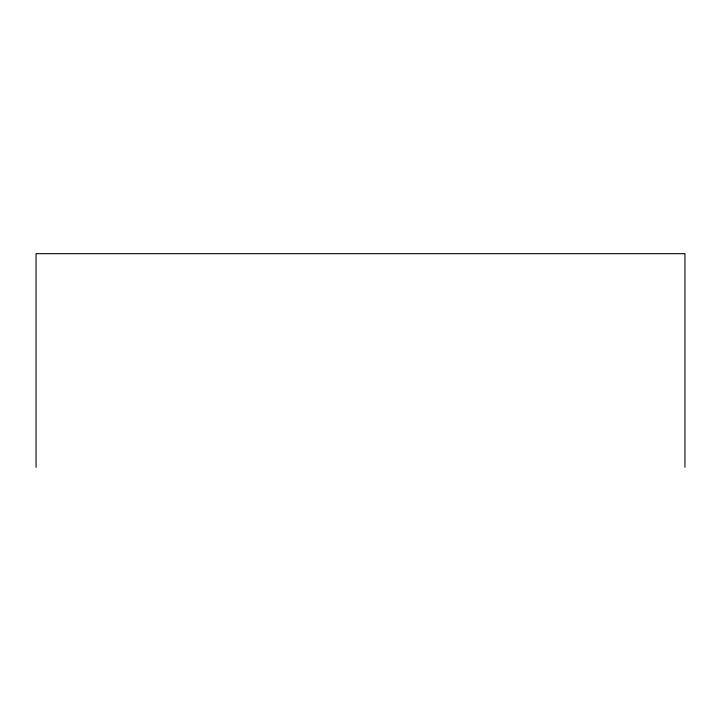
<?xml version="1.0" encoding="UTF-8"?>
<svg xmlns="http://www.w3.org/2000/svg" width="721" height="721" viewBox="0 0 721 721"><rect width="100%" height="100%" fill="white"/><g stroke="black" fill="none" stroke-linecap="round" stroke-linejoin="round"><path stroke-width="1.08" d="M684.95 467.316L684.95 253.684L36.05 253.684L36.05 467.316"/></g></svg>
